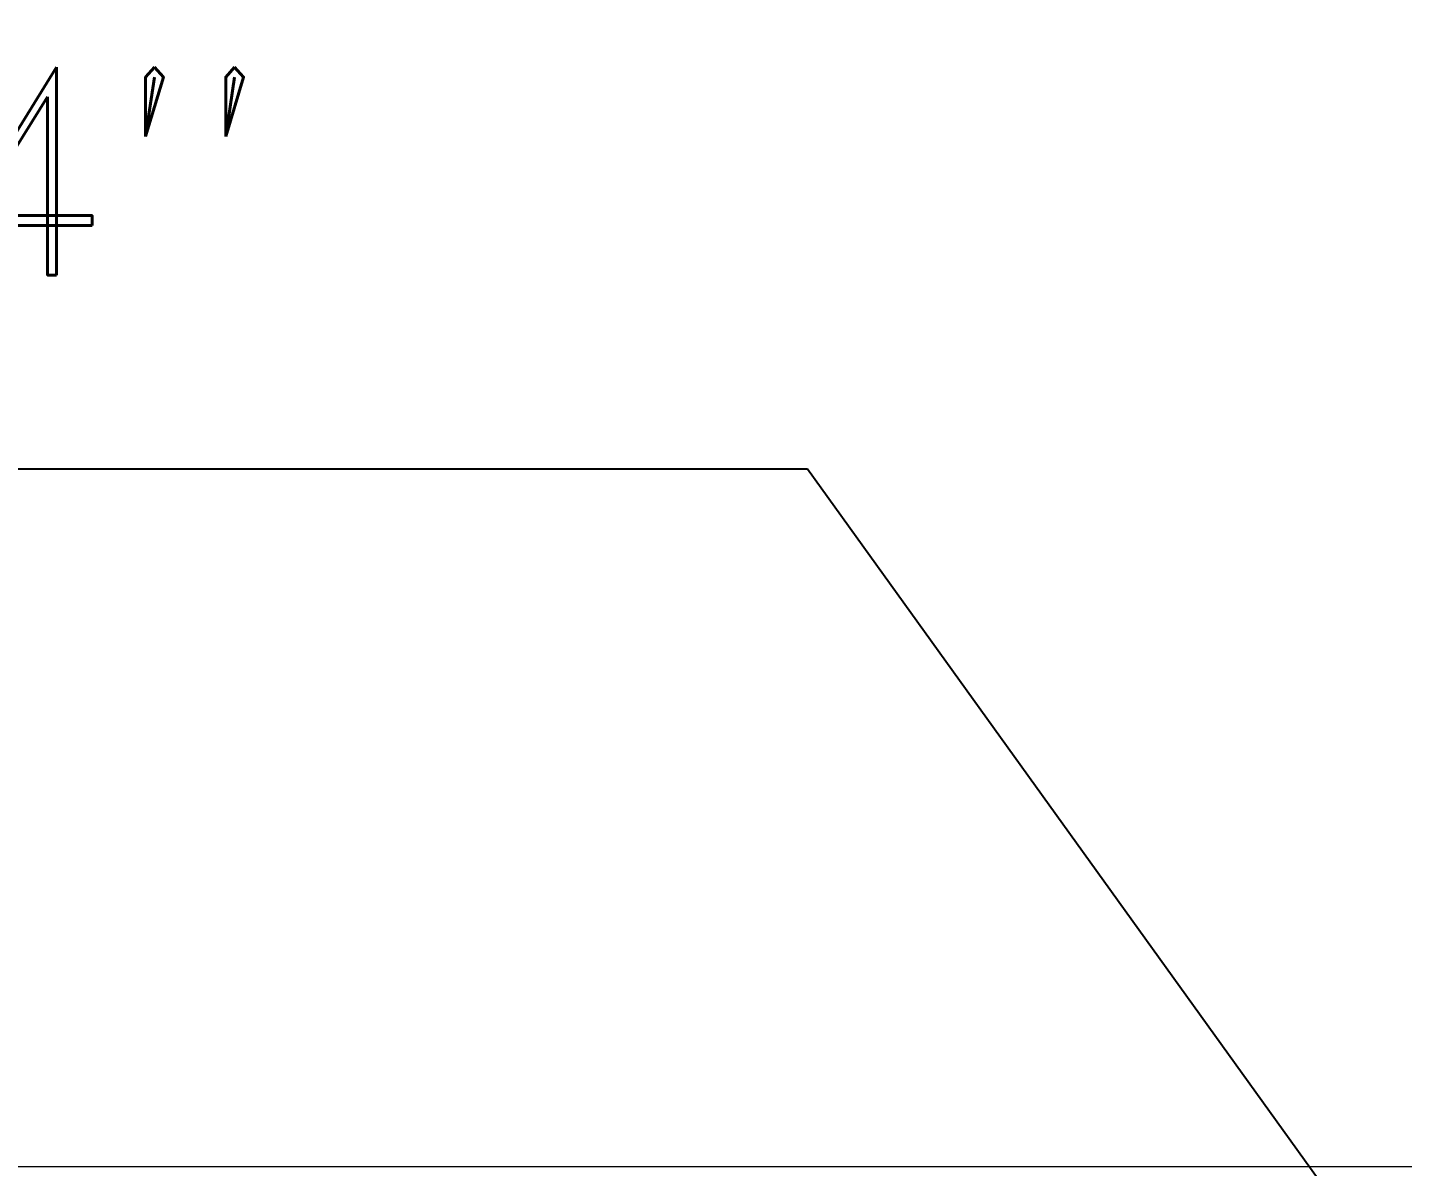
# Model space of a CAD drawing. Extents: x 174420 to 213214, y -41877 to -13498.
# Drawn here: x 178849.5 to 179295.9, y -25494.6 to -25124.9 of the extents above; entities that cross this region are included whole.
import ezdxf

# ---------------------------------------------------------------- set-up
doc = ezdxf.new("R2010")
doc.units = 0
doc.header["$LTSCALE"] = 500
doc.header["$MEASUREMENT"] = 0
doc.layers.add('COTAS', color=2, linetype='CONTINUOUS', lineweight=9)
doc.layers.add('FIBRA', color=3, linetype='CONTINUOUS', lineweight=20)
doc.styles.add('ROMAND', font='romand')
doc.styles.get("Standard").update_dxf_attribs({"font": 'SIMPLEX.shx', "width": 0.8, "height": 80})
doc.dimstyles.get("Standard").update_dxf_attribs({"dimtxt": 0.18, "dimasz": 0.18, "dimexe": 0.18, "dimexo": 0.0625, "dimgap": 0.09, "dimtad": 0, "dimtih": 1, "dimtoh": 1, "dimdec": 4, "dimzin": 0, "dimdsep": 46, "dimtxsty": 'Standard', "dimcen": 0.09, "dimadec": 0, "dimazin": 0, "dimtfac": 1, "dimtdec": 4, "dimtofl": 0, "dimtmove": 0, "dimatfit": 3, "dimfxl": 1, "dimtolj": 1, "dimtzin": 0, "dimarcsym": 0})

msp = doc.modelspace()

# ---------------------------------------------------------------- linework, layer by layer
at = {"layer": 'FIBRA', "lineweight": 9}
msp.add_line((178332.92, -25494.62), (181247.83, -25494.62), dxfattribs=at)

# ---------------------------------------------------------------- texts
at = {"layer": 'COTAS', "lineweight": 9, "style": 'ROMAND'}
msp.add_text('EN ACERO A-36 DE 2"x1/4"', height=67.5, dxfattribs=at).set_placement((177571.61, -25205.3))

# ---------------------------------------------------------------- leaders
at = {"layer": 'COTAS', "lineweight": 9, "annotation_type": 0, "has_hookline": 1, "hookline_direction": 0, "horizontal_direction": (-1, 0, 0)}
msp.add_leader([(179421.74, -25711.7), (179102.76, -25268.24), (177523.53, -25268.24)], dimstyle='Standard', override={"dimscale": 10, "dimtxt": 10, "dimasz": 8, "dimexe": 2, "dimexo": 4, "dimgap": 3, "dimtad": 1, "dimtih": 0, "dimtoh": 0, "dimdec": 0, "dimcen": 1, "dimdle": 1, "dimtdec": 1}, dxfattribs=at)

doc.saveas('drawing.dxf')
